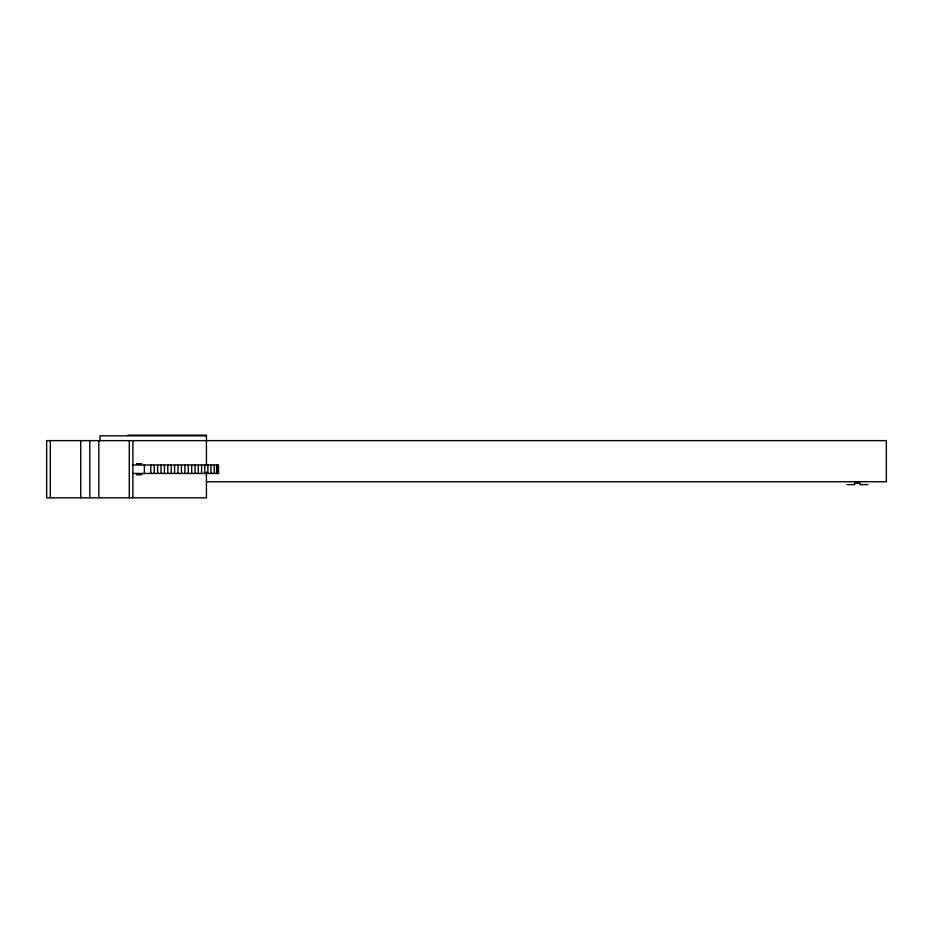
<?xml version="1.0" encoding="UTF-8"?>
<svg xmlns="http://www.w3.org/2000/svg" width="933" height="933" viewBox="0 0 933 933"><rect width="100%" height="100%" fill="white"/><g stroke="black" fill="none" stroke-linecap="round" stroke-linejoin="round"><path stroke-width="1.4" d="M127.856 435.175L206.426 435.175L206.426 465.007M206.426 435.851L99.948 435.851L99.948 440.633M136.521 463.701L141.863 463.701M132.918 465.007L218.544 465.007L218.544 473.451L132.918 473.451M136.521 474.757L141.863 474.757M206.426 481.743L886.35 481.743L886.35 440.633L46.65 440.633L46.65 497.825L206.426 497.825L206.426 472.005M847.012 484.612L854.756 484.612L854.756 483.177L860.168 483.177L860.168 484.612L867.912 484.612M857.462 481.743L857.462 483.177M217.587 465.007L217.587 473.451M216.584 465.007L216.584 473.451M214.182 465.007L214.182 473.451M210.928 465.007L210.928 473.451M207.884 465.007L207.884 473.451M204.759 465.007L204.759 473.451M201.575 465.007L201.575 473.451M198.321 465.007L198.321 473.451M195.02 465.007L195.02 473.451M191.685 465.007L191.685 473.451M188.291 465.007L188.291 473.451M184.886 465.007L184.886 473.451M181.445 465.007L181.445 473.451M177.993 465.007L177.993 473.451M174.588 465.007L174.588 473.451M171.194 465.007L171.194 473.451M167.8 465.007L167.8 473.451M164.406 465.007L164.406 473.451M161.012 465.007L161.012 473.451M157.619 465.007L157.619 473.451M154.225 465.007L154.225 473.451M150.831 465.007L150.831 473.451M144.37 465.007L144.37 473.451M132.918 440.633L132.918 497.825M129.267 440.633L129.267 497.825M98.816 440.633L98.816 497.825M89.79 440.633L89.79 497.825M80.751 440.633L80.751 497.825M50.312 440.633L50.312 497.825"/></g></svg>
